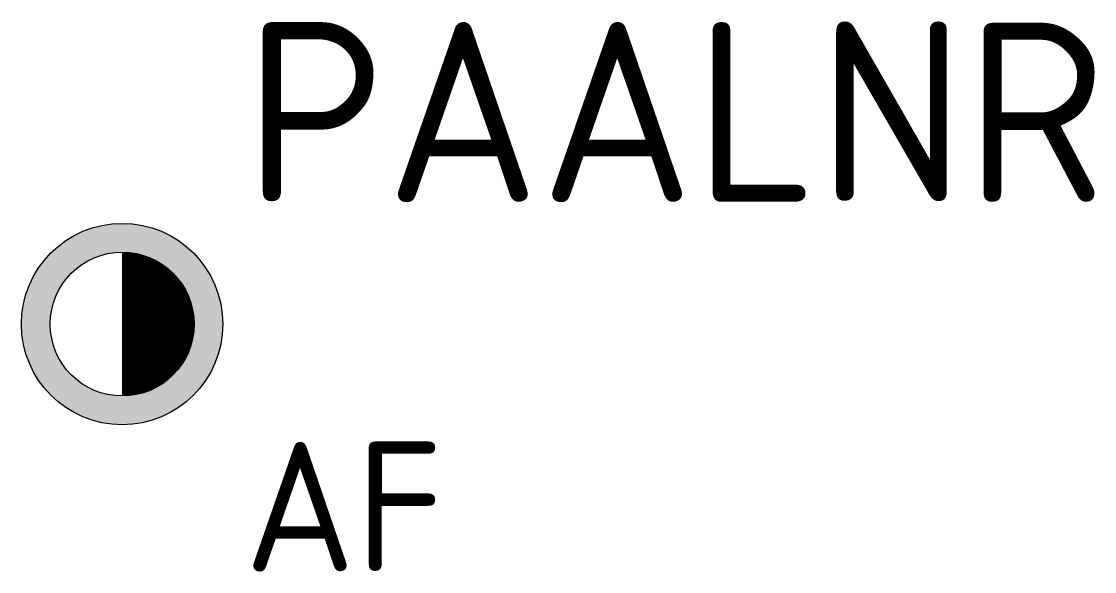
# Model space of a CAD drawing. Extents: x -1.4 to 13.5, y -3.4 to 4.2.
import ezdxf

# ---------------------------------------------------------------- set-up
doc = ezdxf.new("R2010")
doc.units = 0
doc.header["$LTSCALE"] = 100
doc.header["$MEASUREMENT"] = 0
doc.layers.get('0').update_dxf_attribs({"linetype": 'CONTINUOUS'})
doc.styles.add('NLCS-ISO', font='NLCS-ISO.ttf')

msp = doc.modelspace()

# ---------------------------------------------------------------- hatches: boundary and pattern name
h = msp.add_hatch(color=256)
h.dxf.hatch_style = 1
h.paths.add_polyline_path([(1.4, 0, 1), (-1.4, 0, 1)])
h.paths.add_polyline_path([(-1, 0, -1), (1, 0, -1)], flags=16)

# ---------------------------------------------------------------- linework, layer by layer
at = {"const_width": 0.996, "flags": 128}
msp.add_lwpolyline([(0, 0.498, -1), (0, -0.498, 0)], format="xyb", dxfattribs=at)
for radius in [1.4, 1]:
    msp.add_circle((0, 0), radius)

# ---------------------------------------------------------------- texts
at = {"style": 'NLCS-ISO'}
for tag, p, height in [('PAALNR', (1.7, 1.7), 2.5), ('AF', (1.7, -3.438), 1.8)]:
    msp.add_attdef(tag, p, '', height=height, dxfattribs=at)

doc.saveas('drawing.dxf')
